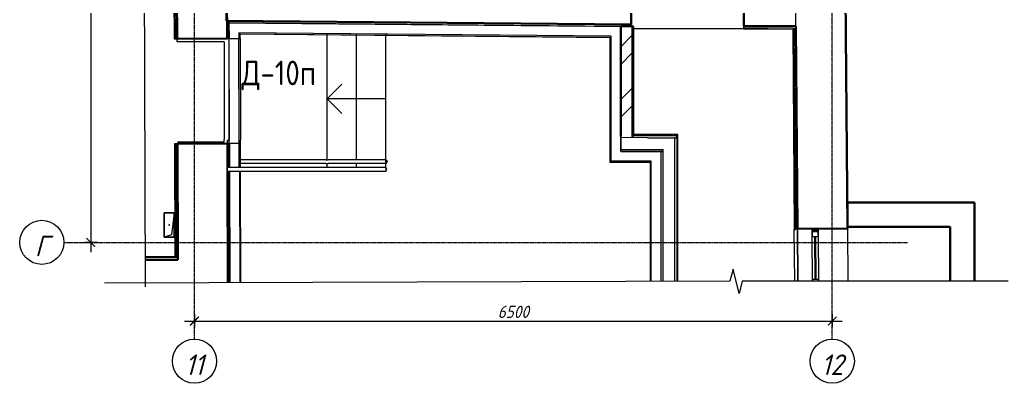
# Model space of a CAD drawing. Header units: millimetres. Extents: x 504091 to 2165846, y 135022 to 442887.
# Drawn here: x 1597006 to 1607080, y 247812 to 251518 of the extents above; entities that cross this region are included whole.
import ezdxf

# ---------------------------------------------------------------- set-up
doc = ezdxf.new("R2010")
doc.units = ezdxf.units.MM
doc.linetypes.add('ADSK_Линия сетки', pattern=[25, 20, -2.5, 0, -2.5])
doc.linetypes.add('осеваяX2', pattern=[4, 2.5, -0.5, 0.5, -0.5])
doc.layers.get('Defpoints').update_dxf_attribs({"color": 255})
for name, color, linetype, lineweight in [('+АР_Вспомогательная', 7, 'Continuous', 9), ('_ Окна', 7, 'Continuous', 30), ('Лестницы', 7, 'Continuous', 18), ('Марки дверей', 7, 'Continuous', 20), ('Обобщенные модели', 7, 'Continuous', 18), ('Ограждение', 7, 'Continuous', 18), ('Окна', 7, 'Continuous', 18), ('Оси', 165, 'осеваяX2', 13), ('Перекрытие', 7, 'Continuous', 18), ('размеры', 7, 'Continuous', 9), ('Размеры КР', 164, 'Continuous', 9), ('Стены внутренние', 7, 'Continuous', 18), ('Стены наружные', 7, 'Continuous', 18), ('Стены несущие', 7, 'Continuous', 30), ('Стены отделка', 7, 'Continuous', 30), ('Стены перегородки', 7, 'Continuous', 30), ('Стены штриховка', 7, 'Continuous', 18), ('Стрелки вверх', 7, 'Continuous', 18)]:
    doc.layers.add(name, color=color, linetype=linetype, lineweight=lineweight)
doc.layers.add('Контур', color=7, linetype='Continuous')
doc.styles.add('GOST 2.304_new', font='isocpeur.ttf', dxfattribs={"width": 0.9, "oblique": 15})
doc.styles.add('GOST Common_2', font='GOST_Common.ttf', dxfattribs={"width": 0.9, "height": 200})
doc.dimstyles.new('SPDS 1_50', dxfattribs={"dimscale": 50, "dimtxt": 2.5, "dimasz": 1.77, "dimexe": 1.25, "dimexo": 0.625, "dimtad": 1, "dimdec": 0, "dimrnd": 0.001, "dimzin": 9, "dimtxsty": 'GOST 2.304_new', "dimblk": 'ARCHTICK', "dimcen": 2.5, "dimdle": 2, "dimclrt": 256, "dimadec": 0, "dimazin": 2, "dimtfac": 0.75, "dimtdec": 0, "dimtmove": 1, "dimatfit": 3, "dimfxl": 0, "dimtolj": 1, "dimlwd": 9, "dimlwe": 9, "dimarcsym": 0})

# ---------------------------------------------------------------- blocks, each defined once
blk = doc.blocks.new('Ограждение - 40-3256489-План подвала')
at = {"layer": 'Ограждение', "lineweight": 18}
blk.add_arc((0, 0), 20, 39.7748, 140.2252, dxfattribs=at)
blk = doc.blocks.new('Ограждение - 40-3098293-План подвала')
at = {"layer": 'Ограждение', "lineweight": 18}
blk.add_arc((0, 0), 20, 219.7748, 320.2252, dxfattribs=at)
blk = doc.blocks.new('Ограждение - Ограждение-3256397-План подвала')
at = {"layer": 'Ограждение'}
for p, q in [((49186, 13668), (49186, 13708)), ((50201, 13708), (49186, 13708)), ((50801, 13708), (50201, 13708)), ((50801, 13708), (50801, 13668)), ((50201, 13668), (49186, 13668)), ((50801, 13668), (50201, 13668))]:
    blk.add_line(p, q, dxfattribs=at)
for name, p, rotation in [('Ограждение - 40-3098293-План подвала', (49198, 13688), 269.9999999999997), ('Ограждение - 40-3256489-План подвала', (50789, 13688), 269.9999999999993)]:
    blk.add_blockref(name, p, dxfattribs=dict(rotation=rotation))
blk = doc.blocks.new('GM_Отверстие прямоугольное _в плите_ - Отверстие-3906246-План подвала')
at = {"layer": 'Обобщенные модели'}
for p, q in [((-50, -125), (-50, 125)), ((-50, 125), (50, 125)), ((50, 125), (-50, 125)), ((-50, 125), (-50, -125)), ((-25, 100), (50, 125)), ((50, 125), (50, -125)), ((50, -125), (50, 125)), ((-50, -125), (-25, 100)), ((50, -125), (-50, -125)), ((-50, -125), (50, -125))]:
    blk.add_line(p, q, dxfattribs=at)
for start, end in [(360, 180), (180, 360), (60, 165), (300, 360), (195, 270)]:
    blk.add_arc((0, 0), 2.5, start, end, dxfattribs=at)
blk = doc.blocks.new('Тип перил - D40-V5-План подвала')
at = {"layer": 'Ограждение', "flags": 128}
for points in [[(50792, 13788), (50794, 13788), (50796, 13788), (50798, 13787), (50799, 13787), (50801, 13786), (50802, 13785), (50803, 13785), (50804, 13784), (50805, 13783), (50806, 13782), (50807, 13782), (50808, 13781), (50808, 13780), (50809, 13779), (50809, 13779), (50810, 13778), (50810, 13778), (50810, 13777), (50811, 13776), (50811, 13776), (50811, 13775), (50811, 13775), (50811, 13774), (50812, 13774), (50812, 13773), (50812, 13773), (50812, 13773), (50812, 13772), (50812, 13772), (50812, 13771), (50812, 13771), (50812, 13771), (50812, 13770), (50812, 13770), (50812, 13769), (50812, 13769), (50812, 13769), (50812, 13768), (50812, 13768), (50812, 13768)], [(50792, 13748), (50794, 13748), (50796, 13748), (50798, 13749), (50799, 13749), (50801, 13750), (50802, 13750), (50803, 13751), (50804, 13752), (50805, 13753), (50806, 13753), (50807, 13754), (50808, 13755), (50808, 13756), (50809, 13756), (50809, 13757), (50810, 13758), (50810, 13758), (50810, 13759), (50811, 13759), (50811, 13760), (50811, 13760), (50811, 13761), (50811, 13761), (50812, 13762), (50812, 13762), (50812, 13763), (50812, 13763), (50812, 13764), (50812, 13764), (50812, 13764), (50812, 13765), (50812, 13765), (50812, 13766), (50812, 13766), (50812, 13766), (50812, 13767), (50812, 13767), (50812, 13767), (50812, 13768), (50812, 13768)]]:
    blk.add_lwpolyline(points, dxfattribs=at)
blk = doc.blocks.new('Тип перил - Перила_Внутренний_-V6-План подвала')
at = {"layer": 'Ограждение'}
for p, q in [((50190, 13788), (49319, 13788)), ((50190, 13748), (49319, 13748)), ((50190, 13788), (50212, 13788)), ((50190, 13748), (50212, 13748)), ((50801, 13788), (50212, 13788)), ((50801, 13748), (50212, 13748)), ((50801, 13748), (50801, 13788))]:
    blk.add_line(p, q, dxfattribs=at)
blk = doc.blocks.new('_ArchTick')
at = {"color": 0, "linetype": 'ByBlock', "const_width": 0.15}
blk.add_lwpolyline([(-0.5, -0.5), (0.5, 0.5)], dxfattribs=at)
blk = doc.blocks.new('*D4505')
at = {"layer": 'Defpoints', "color": 0, "lineweight": 20, "transparency": 16777216}
for p in [(1598786, 248546), (1605286, 248546), (1605286, 248446)]:
    blk.add_point(p, dxfattribs=at)
at = {"layer": 'размеры', "color": 0, "lineweight": 9, "transparency": 16777216}
for p, q in [((1598786, 248515), (1598786, 248384)), ((1605286, 248515), (1605286, 248384)), ((1598686, 248446), (1605386, 248446))]:
    blk.add_line(p, q, dxfattribs=at)
at = {"layer": 'размеры', "color": 0, "lineweight": 9, "transparency": 16777216, "xscale": 88.5, "yscale": 88.5, "zscale": 88.5, "rotation": 180}
blk.add_blockref('_ArchTick', (1598786, 248446), dxfattribs=at)
at = {"layer": 'размеры', "color": 0, "lineweight": 9, "transparency": 16777216, "xscale": 88.5, "yscale": 88.5, "zscale": 88.5}
blk.add_blockref('_ArchTick', (1605286, 248446), dxfattribs=at)
at = {"layer": 'размеры', "lineweight": 20, "transparency": 16777216, "insert": (1602036, 248540), "char_height": 125, "width": 124.15, "attachment_point": 5, "style": 'GOST 2.304_new'}
blk.add_mtext('\\A1;6500', dxfattribs=at)
blk = doc.blocks.new('*D4516')
at = {"layer": 'Defpoints', "color": 0, "lineweight": 20, "transparency": 16777216}
for p in [(1597830, 256548), (1597730, 249248), (1597830, 249248)]:
    blk.add_point(p, dxfattribs=at)
at = {"layer": 'размеры', "color": 0, "lineweight": 9, "transparency": 16777216}
for p, q in [((1597730, 256648), (1597730, 249148)), ((1597799, 256548), (1597668, 256548)), ((1597799, 249248), (1597668, 249248))]:
    blk.add_line(p, q, dxfattribs=at)
at = {"layer": 'размеры', "color": 0, "lineweight": 9, "transparency": 16777216, "xscale": 88.5, "yscale": 88.5, "zscale": 88.5}
for p, rotation in [((1597730, 256548), 90), ((1597730, 249248), 270)]:
    blk.add_blockref('_ArchTick', p, dxfattribs=dict(at, rotation=rotation))
at = {"layer": 'размеры', "lineweight": 20, "transparency": 16777216, "insert": (1597636, 252898), "char_height": 125, "width": 124.15, "attachment_point": 5, "rotation": 90, "style": 'GOST 2.304_new'}
blk.add_mtext('\\A1;7300', dxfattribs=at)

msp = doc.modelspace()

# ---------------------------------------------------------------- hatches: boundary and pattern name
at = {"layer": 'Стены внутренние', "lineweight": 9}
h = msp.add_hatch(dxfattribs=at)
h.set_pattern_fill('ANSI32', color=256, scale=40)
h.set_pattern_definition([(45, (1549936.7, 236303.27), (-269.4077, 269.4077), []), (45, (1550116.3, 236303.27), (-269.4077, 269.4077), [])])
h.paths.add_polyline_path([(1603131.7921, 250315.9528), (1603251.7921, 250315.9528), (1603251.8273, 251451.9699), (1603233.8049, 251451.9699), (1603233.7654, 251447.7907), (1603131.8273, 251447.7907), (1603131.8273, 250403.0939)])

# ---------------------------------------------------------------- linework, layer by layer
at = {"layer": '+АР_Вспомогательная', "color": 7, "linetype": 'Continuous', "ltscale": 50}
for points in [[(1598264.3002, 257406.999), (1598264.3002, 255291.1855), (1598389.3002, 255259.9355), (1598139.3002, 255197.4355), (1598264.3002, 255166.1855), (1598282.6682, 248793.2938)], [(1607079.5227, 248851.326), (1604368.8064, 248851.326), (1604337.5564, 248726.326), (1604275.0564, 248976.326), (1604243.8064, 248851.326), (1597870.9147, 248832.958)]]:
    msp.add_lwpolyline(points, dxfattribs=at)
at = {"layer": '_ Окна', "lineweight": 18}
for p, q in [((1605081.9216, 249380.8984), (1605141.9197, 249381.3862)), ((1605082.5395, 249304.9009), (1605081.9216, 249380.8984)), ((1605141.9197, 249381.3862), (1605142.5375, 249305.3887)), ((1605142.5375, 249305.3887), (1605082.5395, 249304.9009)), ((1605086.0432, 248873.9152), (1605146.0412, 248874.4029)), ((1605086.2269, 248851.326), (1605086.0432, 248873.9152)), ((1605146.0412, 248874.4029), (1605146.2289, 248851.326))]:
    msp.add_line(p, q, dxfattribs=at)
at = {"layer": '_ Окна'}
for p, q in [((1605082.0842, 249360.8991), (1605142.0822, 249361.3869)), ((1605112.5385, 249305.1448), (1605116.0422, 248874.1591))]:
    msp.add_line(p, q, dxfattribs=at)
at = {"layer": 'Контур', "lineweight": 20}
for centre in [(1597231.3189, 249248.2706), (1598786.2624, 248037.1627), (1605286.2624, 248037.1627)]:
    msp.add_circle(centre, 225, dxfattribs=at)
at = {"layer": 'Лестницы'}
for p, q in [((1600138.0942, 250090.7435), (1600138.0942, 251377.0627)), ((1600438.0942, 250091.1221), (1600438.0942, 251374.2257)), ((1600438.0942, 250091.1221), (1600438.0942, 251374.2257)), ((1600738.0942, 250091.1221), (1600738.0942, 251371.3888)), ((1600738.0942, 250091.1221), (1600738.0942, 251371.3888)), ((1600138.0942, 250011.1221), (1600138.0942, 250051.5008)), ((1600438.0942, 250011.1221), (1600438.0942, 250051.1221)), ((1600438.0942, 250011.1221), (1600438.0942, 250051.1221)), ((1600738.0942, 250011.1221), (1600738.0942, 250051.1221)), ((1600738.0942, 250011.1221), (1600738.0942, 250051.1221))]:
    msp.add_line(p, q, dxfattribs=at)
at = {"layer": 'Окна'}
for p, q in [((1605141.9197, 249381.3862), (1605081.9216, 249380.8984)), ((1605081.9216, 249380.8984), (1605082.5395, 249304.9009)), ((1605142.5375, 249305.3887), (1605141.9197, 249381.3862)), ((1605086.0432, 248873.9152), (1605082.5395, 249304.9009)), ((1605142.5375, 249305.3887), (1605146.0412, 248874.4029)), ((1605086.0432, 248873.9152), (1605086.2269, 248851.326)), ((1605146.2289, 248851.326), (1605146.0412, 248874.4029))]:
    msp.add_line(p, q, dxfattribs=at)
at = {"layer": 'Оси', "linetype": 'ADSK_Линия сетки'}
for p, q in [((1598786.2624, 248262.1627), (1598786.2624, 257324.6113)), ((1605286.2624, 248262.1627), (1605286.2624, 257341.2282)), ((1597456.3189, 249248.2706), (1606051.697, 249248.2706))]:
    msp.add_line(p, q, dxfattribs=at)
at = {"layer": 'Перекрытие'}
for p, q in [((1604914.6984, 251450.4716), (1604914.6868, 251451.8942)), ((1600138.0942, 250090.7435), (1600138.0942, 251377.0627)), ((1598609.0547, 251293.7564), (1598608.9455, 251323.7562)), ((1599089.0547, 251293.7564), (1598609.0547, 251293.7564)), ((1599138.0942, 251325.6834), (1599138.0942, 250255.6763)), ((1598612.7698, 250273.7564), (1599089.0547, 250273.7564)), ((1599089.0547, 250273.7564), (1599089.0547, 250295.498)), ((1600138.0942, 250011.1221), (1600138.0942, 250051.5008))]:
    msp.add_line(p, q, dxfattribs=at)
at = {"layer": 'Размеры КР', "lineweight": 20}
msp.add_line((1604383.0012, 251424.9225), (1603263.8273, 251424.9225), dxfattribs=at)
at = {"layer": 'Стены внутренние'}
for p, q in [((1603237.3594, 251451.9699), (1603237.5077, 251467.7035)), ((1599089.0547, 251293.7564), (1599089.0547, 250295.498)), ((1599142.7113, 250290.6934), (1599138.9416, 251325.6865)), ((1599122.7118, 250290.6206), (1599142.7116, 250290.6934)), ((1599122.8392, 250255.6208), (1599122.7118, 250290.6206)), ((1604931.4804, 249386.1756), (1604935.8285, 248851.326)), ((1604936.2219, 248851.326), (1604931.8675, 249386.95)), ((1605441.8506, 249391.096), (1605446.2388, 248851.326))]:
    msp.add_line(p, q, dxfattribs=at)
at = {"layer": 'Стены наружные'}
for p, q in [((1599242.7113, 250290.8755), (1599238.9409, 251326.0507)), ((1599250.9409, 251326.0945), (1599254.7112, 250290.9192)), ((1604903.8275, 248851.326), (1604899.5343, 249379.4157))]:
    msp.add_line(p, q, dxfattribs=at)
at = {"layer": 'Стены несущие'}
for p, q in [((1598590.9033, 256277.3666), (1598608.9455, 251323.7562)), ((1599118.9421, 251325.6137), (1599100.9295, 256271.0804)), ((1605441.8506, 249391.096), (1605402.0985, 254280.8709)), ((1599118.0536, 251886.551), (1599114.4718, 251506.5679)), ((1603237.5077, 251467.7035), (1603241.0895, 251847.6867)), ((1604387.0807, 251836.8844), (1604383.4989, 251456.9013)), ((1599114.4718, 251506.5679), (1603237.5077, 251467.7035)), ((1603131.8273, 251451.9699), (1603131.8273, 250327.2042)), ((1603251.8273, 251451.9699), (1603131.8273, 251451.9699)), ((1603251.7915, 250315.765), (1603251.8273, 251451.9699)), ((1604383.4989, 251456.9013), (1604915.0803, 251451.8905)), ((1604915.0803, 251451.8905), (1604931.8675, 249386.95)), ((1598608.9455, 251323.7562), (1599118.9421, 251325.6137)), ((1599122.8392, 250255.6208), (1598612.8426, 250253.7633)), ((1598617.1552, 249069.7096), (1598612.8426, 250253.7633)), ((1599123.7298, 250011.1221), (1599122.8392, 250255.6208)), ((1599128.0077, 248836.5812), (1599123.8755, 249971.1221)), ((1606737.2329, 249655.0579), (1605441.7371, 249655.0579)), ((1605441.7371, 249655.0579), (1605441.7371, 249405.0579)), ((1606737.2329, 248851.326), (1606737.2329, 249655.0579)), ((1604931.8675, 249386.95), (1605441.8506, 249391.096)), ((1605441.7371, 249405.0579), (1606487.2329, 249405.0579)), ((1606487.2329, 249405.0579), (1606487.2329, 248851.326)), ((1598617.1552, 249069.7096), (1598281.8776, 249067.5975))]:
    msp.add_line(p, q, dxfattribs=at)
at = {"layer": 'Стены отделка', "lineweight": 9}
for p, q in [((1598576.8713, 251893.1857), (1598578.9457, 251323.6469)), ((1599138.2833, 251506.5205), (1599118.2834, 251506.4477)), ((1599138.2833, 251506.5205), (1599138.0942, 251486.5214)), ((1599138.0942, 251486.5214), (1603233.7654, 251447.7907)), ((1603233.9545, 251467.7898), (1599138.2833, 251506.5205)), ((1599138.9419, 251325.6865), (1599138.2833, 251506.5205)), ((1603131.8273, 251448.757), (1599138.3558, 251486.5212)), ((1599138.3558, 251486.5212), (1599138.9416, 251325.6865)), ((1603233.7654, 251447.7907), (1603233.9545, 251467.7898)), ((1603263.9407, 251447.5054), (1603251.8273, 251447.6199)), ((1603263.8273, 251435.5059), (1603263.9407, 251447.5054)), ((1603263.8273, 250347.7275), (1603263.8273, 251435.5059)), ((1604383.3038, 251456.921), (1604383.0012, 251424.9225)), ((1604894.6846, 251452.0852), (1604383.3038, 251456.921)), ((1604882.8459, 251432.1962), (1604894.8472, 251432.0827)), ((1604894.6991, 251450.309), (1604894.6846, 251452.0852)), ((1604914.6984, 251450.4716), (1604894.6991, 251450.309)), ((1604931.4804, 249386.1756), (1604914.6984, 251450.4716)), ((1603031.8273, 251349.6981), (1599238.7242, 251385.5676)), ((1599238.7242, 251385.5676), (1599238.9409, 251326.0507)), ((1599250.7684, 251373.4531), (1603019.8273, 251337.8111)), ((1599250.9409, 251326.0945), (1599250.7684, 251373.4531)), ((1603019.8273, 251337.8111), (1603019.8273, 250064.4908)), ((1603031.8273, 250076.4533), (1603031.8273, 251349.6981)), ((1604383.0012, 251424.9225), (1604882.9435, 251420.1948)), ((1604882.9435, 251420.1948), (1604899.5343, 249379.4157)), ((1598578.9457, 251323.6469), (1598608.9455, 251323.7562)), ((1599118.9421, 251325.6137), (1599250.9409, 251326.0945)), ((1603131.8273, 250176.1397), (1603131.8273, 250327.2042)), ((1603251.7921, 250336.1367), (1603701.0144, 250334.3596)), ((1603711.0144, 250346.3283), (1603263.8273, 250347.7275)), ((1603700.947, 250314.3597), (1603701.0096, 250334.3596)), ((1603701.0144, 250334.3596), (1603701.0144, 248849.7615)), ((1603713.0144, 248849.7961), (1603713.0144, 250344.3221)), ((1598612.8426, 250253.7633), (1598582.8428, 250253.654)), ((1598582.8428, 250253.654), (1598587.0458, 249099.7096)), ((1599254.838, 250256.1016), (1599122.8392, 250255.6208)), ((1599122.8392, 250255.6208), (1599123.7298, 250011.1221)), ((1599243.7296, 250011.3043), (1599242.7113, 250290.8755)), ((1599255.7296, 250011.3043), (1599254.7112, 250290.9192)), ((1603681.0144, 250314.4221), (1603700.947, 250314.3597)), ((1603701.0144, 250314.4075), (1603681.0144, 250314.4075)), ((1603541.0144, 250174.8597), (1603131.8273, 250176.1399)), ((1603131.8273, 250176.1397), (1603402.7253, 250175.2921)), ((1603402.7253, 250175.2921), (1603563.125, 250174.7902)), ((1603541.0144, 248849.3004), (1603541.0144, 250174.8597)), ((1603561.0144, 250174.8114), (1603541.0144, 250174.8114)), ((1603563.125, 250174.7902), (1603563.1876, 250194.7901)), ((1603019.8273, 250064.4908), (1603429.0144, 250063.2105)), ((1603441.0144, 250075.1731), (1603031.8273, 250076.4533)), ((1603429.0144, 250063.2105), (1603429.0144, 248848.9776)), ((1603441.0144, 248849.0122), (1603441.0144, 250075.1731)), ((1599123.8755, 249971.1221), (1599128.0077, 248836.5812)), ((1599243.8753, 249971.3043), (1599248.0069, 248836.9271)), ((1599260.0069, 248836.9617), (1599255.8753, 249971.3043)), ((1604899.5343, 249379.4157), (1604911.5339, 249379.5132)), ((1604911.4811, 249386.013), (1604931.4804, 249386.1756)), ((1604911.5339, 249379.5132), (1604911.4811, 249386.013)), ((1598587.0458, 249099.7096), (1598281.785, 249099.7096)), ((1598617.1552, 249089.7096), (1598281.8138, 249089.7096)), ((1598281.8715, 249069.7096), (1598617.1552, 249069.7096))]:
    msp.add_line(p, q, dxfattribs=at)
at = {"layer": 'Стены перегородки', "lineweight": 18}
for p, q in [((1603403.1634, 250315.2914), (1603131.8273, 250316.1404)), ((1603131.8273, 250316.1404), (1603131.8273, 250196.1398)), ((1603403.1634, 250315.2914), (1603681.0144, 250314.4221)), ((1603681.0144, 248849.7039), (1603681.0144, 250314.4221)), ((1603131.8273, 250196.1398), (1603402.7879, 250195.292)), ((1603402.7879, 250195.292), (1603563.1876, 250194.7901)), ((1603561.0144, 250194.7969), (1603561.0144, 248849.358))]:
    msp.add_line(p, q, dxfattribs=at)
at = {"layer": 'Стены штриховка'}
for p, q in [((1598586.8712, 251893.2221), (1598588.9456, 251323.6833)), ((1604915.0803, 251451.8905), (1604911.9906, 251831.9365)), ((1603261.8273, 250345.7338), (1603261.8273, 251435.5248)), ((1603261.8273, 251435.5248), (1603263.8273, 251435.5059)), ((1604882.8459, 251432.1962), (1604383.1147, 251436.9219)), ((1604894.8472, 251432.0827), (1604911.4811, 249386.013)), ((1599248.761, 251375.4722), (1603021.8273, 251339.7922)), ((1599248.9409, 251326.0872), (1599248.761, 251375.4722)), ((1603021.8273, 251339.7922), (1603021.8273, 250066.4846)), ((1604383.0201, 251426.9224), (1604884.9275, 251422.1761)), ((1604884.9275, 251422.1761), (1604901.5342, 249379.4319)), ((1603713.0144, 250344.3221), (1603261.8273, 250345.7338)), ((1603711.0144, 248849.7904), (1603711.0144, 250346.3283)), ((1603713.0144, 250346.3221), (1603711.0144, 250346.3283)), ((1603713.0144, 250344.3221), (1603713.0144, 250346.3221)), ((1598592.8428, 250253.6904), (1598597.0458, 249099.7096)), ((1599142.8388, 250255.6936), (1599143.7296, 250011.1221)), ((1599143.7299, 250011.1221), (1599142.8391, 250255.6936)), ((1599253.7296, 250011.3043), (1599252.838, 250256.0943)), ((1603021.8273, 250066.4846), (1603431.0144, 250065.2043)), ((1603431.0144, 250065.2043), (1603431.0144, 248848.9834)), ((1599143.8753, 249971.1221), (1599148.0073, 248836.6389)), ((1599148.0076, 248836.6389), (1599143.8756, 249971.1221)), ((1599258.0069, 248836.9559), (1599253.8753, 249971.3043))]:
    msp.add_line(p, q, dxfattribs=at)
at = {"layer": 'Стрелки вверх'}
for p, q in [((1600138.0942, 250710.2563), (1600288.0942, 250860.2563)), ((1600438.0942, 250710.2563), (1600138.0942, 250710.2563)), ((1600138.0942, 250710.2563), (1600288.0942, 250560.2563)), ((1600738.0942, 250710.2563), (1600438.0942, 250710.2563))]:
    msp.add_line(p, q, dxfattribs=at)

# ---------------------------------------------------------------- block references
at = {"layer": 'Обобщенные модели', "rotation": 180}
msp.add_blockref('GM_Отверстие прямоугольное _в плите_ - Отверстие-3906246-План подвала', (1598529.182, 249424.7096), dxfattribs=at)
at = {"layer": 'Ограждение'}
for name in ['Тип перил - Перила_Внутренний_-V6-План подвала', 'Тип перил - D40-V5-План подвала', 'Ограждение - Ограждение-3256397-План подвала']:
    msp.add_blockref(name, (1549936.697, 236303.2706), dxfattribs=at)

# ---------------------------------------------------------------- texts
at = {"layer": 'Марки дверей', "lineweight": 9, "insert": (1599645.9131, 250949.4874), "char_height": 250, "width": 803.7, "attachment_point": 5, "line_spacing_factor": 1.022766, "style": 'GOST Common_2'}
msp.add_mtext('\\pt450,900,1350,1800,2250,2700,3150,3600,4050,4500,4950,5400,5850,6300,6750,7200,7650,8100,8550,9000,9450,9900,10350,10800,11250,11700,12150,12600,13050,13500,13950,14400;Д-10п', dxfattribs=at)
at = {"layer": 'Оси', "char_height": 210, "width": 139.32, "attachment_point": 5, "line_spacing_factor": 1.022766, "style": 'GOST 2.304_new'}
for s, insert in [('\\pt53.9994,108.0009,162.0003,215.9997,269.9991,324.0006,378,431.9994,486.0009,540.0003,593.9997,647.9991,702.0006,756,809.9994,864.0009,918.0003,971.9997,1025.9991,1080.0006,1134,1187.9994,1242.0009,1296.0003,1349.9997,1403.9991,1458.0006,1512,1565.9994,1620.0009,1674.0003,1727.9997;Г', (1597230.9035, 249211.8184)), ('\\pt53.9994,108.0009,162.0003,215.9997,269.9991,324.0006,378,431.9994,486.0009,540.0003,593.9997,647.9991,702.0006,756,809.9994,864.0009,918.0003,971.9997,1025.9991,1080.0006,1134,1187.9994,1242.0009,1296.0003,1349.9997,1403.9991,1458.0006,1512,1565.9994,1620.0009,1674.0003,1727.9997;11', (1598785.8471, 248000.7104)), ('\\pt53.9994,108.0009,162.0003,215.9997,269.9991,324.0006,378,431.9994,486.0009,540.0003,593.9997,647.9991,702.0006,756,809.9994,864.0009,918.0003,971.9997,1025.9991,1080.0006,1134,1187.9994,1242.0009,1296.0003,1349.9997,1403.9991,1458.0006,1512,1565.9994,1620.0009,1674.0003,1727.9997;12', (1605285.8471, 248000.7104))]:
    msp.add_mtext(s, dxfattribs=dict(at, insert=insert))

# ---------------------------------------------------------------- dimensions: what is measured, and where the dimension line sits
at = {"layer": 'размеры', "lineweight": 20}
dim = msp.add_linear_dim(base=(1597730.0732, 249248.2706), p1=(1597830.0581, 256548.2706), p2=(1597830.0581, 249248.2706), angle=90, dimstyle='SPDS 1_50', dxfattribs=at)
dim.commit()
dim.dimension.update_dxf_attribs({"geometry": '*D4516', "text_midpoint": (1597636.3232, 252898.2706)})
dim = msp.add_linear_dim(base=(1605286.2624, 248446.1096), p1=(1598786.2624, 248546.0945), p2=(1605286.2624, 248546.0945), dimstyle='SPDS 1_50', dxfattribs=at)
dim.commit()
dim.dimension.update_dxf_attribs({"geometry": '*D4505', "text_midpoint": (1602036.2624, 248539.8596)})

doc.saveas('drawing.dxf')
